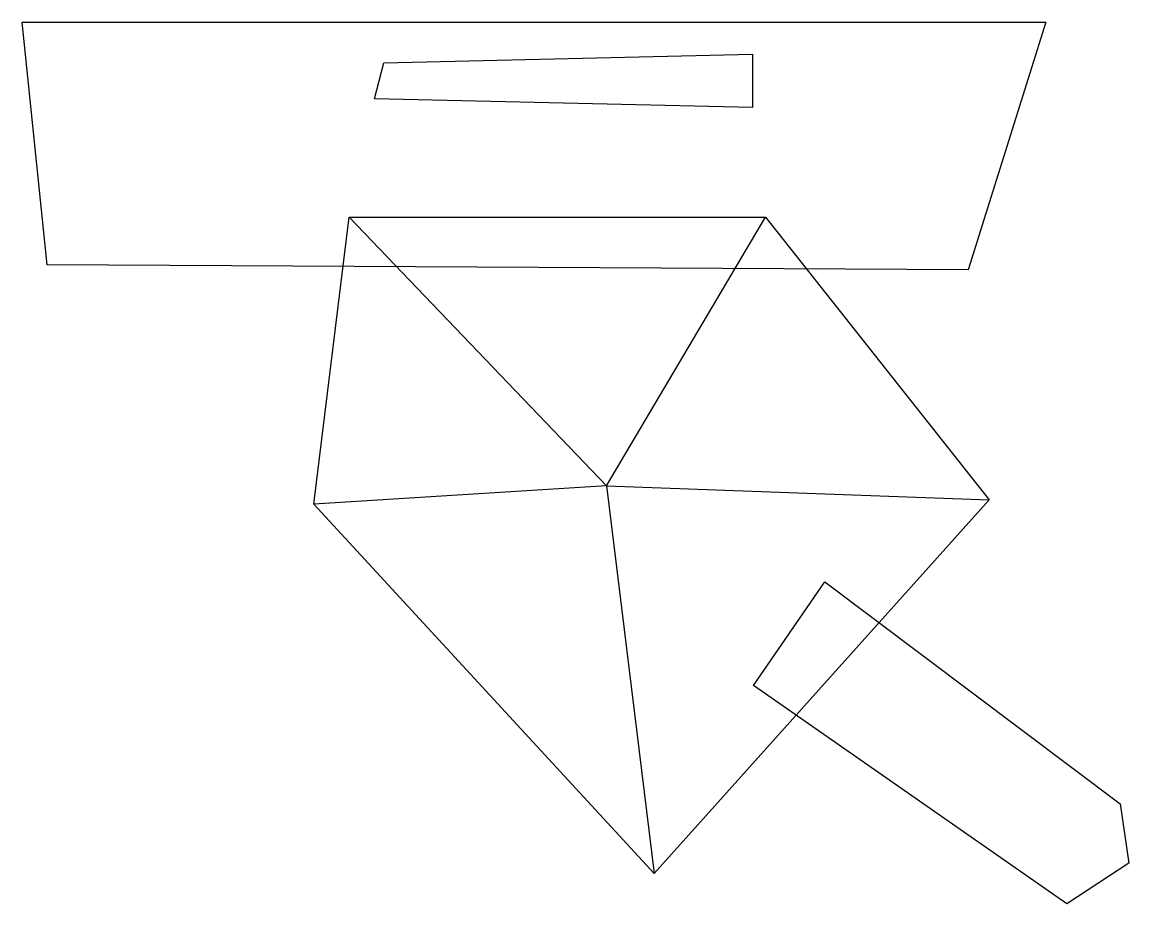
# Model space of a CAD drawing. Header units: inches. Extents: x 2.07 to 9.92, y 1.95 to 8.2.
import ezdxf

# ---------------------------------------------------------------- set-up
doc = ezdxf.new("R2010")
doc.units = ezdxf.units.IN
doc.header["$MEASUREMENT"] = 0
for name, color, linetype in [('body', 5, 'Continuous'), ('hinge_mountain', 3, 'Continuous'), ('hinge_valley', 1, 'Continuous'), ('holes', 6, 'Continuous')]:
    doc.layers.add(name, color=color, linetype=linetype)

msp = doc.modelspace()

# ---------------------------------------------------------------- linework, layer by layer
at = {"layer": 'body'}
for p, q in [((7.2548, 3.5023), (7.7629, 4.2368)), ((7.7629, 4.2368), (9.8563, 2.6637)), ((9.4768, 1.9536), (7.2548, 3.5023)), ((9.8563, 2.6637), (9.9175, 2.2413)), ((9.9175, 2.2413), (9.4768, 1.9536))]:
    msp.add_line(p, q, dxfattribs=at)
msp.add_lwpolyline([(2.0703, 8.2033), (9.3299, 8.2033), (8.779, 6.4465), (2.2478, 6.4832)], close=True, dxfattribs=at)
msp.add_lwpolyline([(4.3902, 6.8199), (7.3405, 6.8199), (8.9259, 4.8183), (6.5509, 2.1679), (4.1392, 4.7877), (4.3902, 6.8199)], dxfattribs=at)
at = {"layer": 'hinge_mountain'}
for q in [(4.3902, 6.8199), (7.3405, 6.8199), (4.1392, 4.7877), (8.9259, 4.8183)]:
    msp.add_line((6.2142, 4.9162), q, dxfattribs=at)
at = {"layer": 'hinge_valley'}
msp.add_line((6.2142, 4.9162), (6.5509, 2.1679), dxfattribs=at)
at = {"layer": 'holes'}
msp.add_lwpolyline([(4.5677, 7.6585), (4.635, 7.9156), (7.2487, 7.9768), (7.2487, 7.5973), (4.5677, 7.6585)], dxfattribs=at)

doc.saveas('drawing.dxf')
